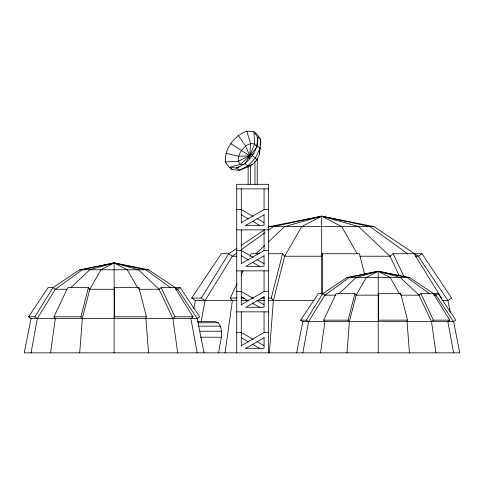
<?xml version="1.0" encoding="UTF-8"?>
<svg xmlns="http://www.w3.org/2000/svg" width="484" height="484" viewBox="0 0 484 484"><rect width="100%" height="100%" fill="white"/><g stroke="black" fill="none" stroke-linecap="round" stroke-linejoin="round"><path stroke-width="0.73" d="M249.581 158.722L250.537 143.524L246.773 131.152C234.298 135.726 224.491 148.382 225.417 161.965L229.222 167.367L232.187 169.648L239.296 170.289L247.475 167.083L252.388 164.602L256.786 159.932L259.503 154.329L260.646 139.477L256.847 134.068L253.876 131.793L246.773 131.152M218.738 352.848C219.349 343.198 225.145 331.346 218.151 322.743L214.957 321.558L197.738 321.558M243.827 164.742L240.403 164.433L229.222 167.367L236.331 168.008C248.8 163.435 258.607 150.778 257.682 137.196L253.876 131.793L254.638 143.893L249.708 155.842L245.249 163.525M259.503 154.329L259.587 152.89M259.672 151.45L259.987 147.19M79.709 352.848L82.328 318.442L89.788 289.269L100.95 269.776L114.121 262.933L148.528 269.776L177.701 289.269L197.194 318.442L204.036 352.848M269.376 352.848L273.357 300.558L284.695 256.224L301.659 226.603L321.672 216.197L373.963 226.603L418.297 256.224L447.918 300.558L450.265 312.343M346.998 352.848L349.375 321.63L356.139 295.161L366.273 277.477L378.216 271.27L409.44 277.477L435.902 295.161L453.593 321.63L459.8 352.848L24.2 352.848L31.043 318.442L28.586 316.796L48.079 287.623L52.919 287.623L55.376 289.269L66.986 289.269M256.835 147.015L254.638 143.893L250.537 143.524C243.337 146.168 237.674 153.476 238.207 161.311L240.403 164.433L249.708 155.842L256.835 147.015L257.682 137.196L260.646 139.477L260.168 145.085M50.536 352.848L55.376 318.442L53.984 316.796L67.766 287.623L88.397 287.623L89.788 289.269L114.121 289.269L114.611 287.623L138.938 287.623L146.398 316.796L145.908 318.442L148.528 352.848M225.042 352.848L232.399 300.558L230.281 298.059L237.045 283.739M320.529 352.848L324.921 321.63L323.657 320.142L336.162 293.673L354.875 293.673L356.139 295.161L378.216 295.161L378.663 293.673L400.74 293.673L407.504 320.142L407.062 321.63L409.44 352.848M31.043 352.848L37.371 318.442L55.376 289.269L82.328 269.776L114.121 262.933L145.908 269.776L171.027 287.938M201.102 321.914L205.028 300.558L232.399 256.224L236.676 253.126M302.845 352.848L308.58 321.63L324.921 295.161L349.375 277.477L378.216 271.27L407.062 277.477L429.677 293.836M193.806 308.659L195.421 300.558L191.682 298.059L221.303 253.725L228.66 253.725L232.399 256.224L236.888 256.224M296.638 352.848L302.845 321.63L300.612 320.142L318.297 293.673L322.689 293.673L324.921 295.161L335.956 295.161M82.328 318.442L80.937 316.796L88.397 287.623M273.357 300.558L271.24 298.059L282.577 253.725L268.396 253.725M349.375 321.63L348.111 320.142L354.875 293.673M114.121 318.442L114.611 316.796L114.611 287.623M138.612 288.718L138.938 287.623M364.597 274.077L359.388 253.725L322.411 253.725L321.672 256.224L284.695 256.224L282.577 253.725M378.216 321.63L378.663 320.142L378.663 293.673M400.443 294.665L400.74 293.673M241.238 274.87L243.168 270.78M249.938 256.453L251.226 253.725L259.436 253.725M28.586 316.796L34.909 316.796L52.919 287.623M191.682 298.059L201.296 298.059L228.66 253.725M300.612 320.142L306.354 320.142L322.689 293.673M70.791 287.732L89.788 269.776L114.121 262.933L138.454 269.776L159.079 289.269L172.861 318.442L177.701 352.848M256.048 253.67L264.694 245.497M268.475 241.921L284.695 226.603L321.672 216.197L369.982 226.603L407.885 254.009M338.498 294.151L356.139 277.477L378.216 271.27L400.292 277.477L419.011 295.161L431.516 321.63L435.902 352.848M197.194 352.848L190.871 318.442L192.953 316.796L174.948 287.623L161.166 287.623L159.079 289.269L139.186 289.269M172.861 318.442L174.948 316.796L192.953 316.796M441.481 298.059L414.11 253.725L393.165 253.725L389.995 256.224L360.138 256.224M453.593 352.848L447.851 321.63L449.745 320.142L433.404 293.673L420.899 293.673L419.011 295.161L401.042 295.161M431.516 321.63L433.404 320.142L449.745 320.142M241.564 249.593L264.796 232.792M268.463 230.136L273.357 226.603L321.672 216.197L358.65 226.603L389.995 256.224L399.022 275.317M53.022 287.611L79.709 269.776L114.121 262.933L127.286 269.776L137.71 287.968M228.787 253.719L236.906 248.298M241.274 245.376L264.379 229.936M268.124 227.432L269.376 226.603L321.672 216.197L341.68 226.603L357.174 253.646M31.043 318.442L197.194 318.442L199.65 316.796L180.163 287.623L177.701 289.269L175.625 289.269M322.374 293.927L346.998 277.477L378.216 271.27L390.164 277.477L399.542 293.855M442.007 300.558L447.918 300.558L451.657 298.059L422.036 253.725L418.297 256.224L415.357 256.224M302.845 321.63L453.593 321.63L455.819 320.142L438.135 293.673L435.902 295.161L433.712 295.161M241.286 222.676L264.349 209.366M245.842 225.308L264.064 214.787M264.349 250.361L241.286 263.671L241.286 229.864M264.064 255.782L245.842 266.303L264.064 266.303L264.064 255.54M241.286 304.672L264.349 291.356M264.064 296.783L245.842 307.298L264.064 307.298L264.064 296.535M241.286 345.667L264.349 332.351M245.842 348.298L264.064 337.778M254.052 153.434L238.207 161.311L225.417 161.965M239.054 166.944L236.331 168.008L239.296 170.289L247.802 165.988L252.388 164.602M236.737 188.869L268.62 188.869M236.737 209.366L241.286 209.366M268.62 209.366L264.064 209.366L264.064 188.869M245.66 225.308L264.064 225.308L264.064 214.545M269.376 226.603L373.963 226.603M236.737 229.864L268.62 229.864M236.737 250.361L241.286 250.361M268.62 250.361L264.064 250.361L264.064 229.864M414.679 253.725L422.036 253.725M79.709 269.776L148.528 269.776M236.737 270.858L268.62 270.858M346.998 277.477L409.44 277.477M175.323 287.623L180.163 287.623M236.737 291.356L241.286 291.356M268.62 291.356L264.064 291.356L264.064 270.858M433.743 293.673L438.135 293.673M230.281 298.059L236.985 298.059M241.449 298.059L244.432 298.059M251.88 298.059L253.368 298.059M260.815 298.059L264.536 298.059M268.263 298.059L271.24 298.059M195.421 300.558L236.864 300.558M241.334 300.558L248.038 300.558M256.974 300.558L264.421 300.558M268.142 300.558L314.122 300.558M236.737 311.853L268.62 311.853M53.984 316.796L80.937 316.796M114.611 316.796L146.398 316.796M323.657 320.142L348.111 320.142M378.663 320.142L407.504 320.142M198.059 322.743L218.151 322.743M198.767 326.137L220.474 326.137M199.916 331.213L221.569 331.213M236.737 332.351L241.286 332.351M268.62 332.351L264.064 332.351L264.064 311.853M200.515 337.203L221.273 337.203M245.66 348.298L264.064 348.298L264.064 337.529M225.937 153.234L238.509 156.278L249.708 155.842L251.765 156.749M241.008 209.366L253.174 216.39M257.016 218.611L264.064 222.676M241.286 214.787L248.449 218.919M252.352 221.176L259.509 225.308M241.008 250.361L253.174 257.385M257.016 259.606L264.064 263.671M241.286 255.782L248.449 259.92M252.352 262.171L259.509 266.303M241.008 291.356L253.174 298.386M257.016 300.6L264.064 304.672M241.286 296.783L248.449 300.915M252.352 303.166L259.509 307.298M241.008 332.351L253.174 339.381M257.016 341.595L264.064 345.667M241.286 337.778L248.449 341.91M252.352 344.16L259.509 348.298M306.354 320.142L308.58 321.63M201.296 298.059L205.028 300.558M34.909 316.796L37.371 318.442M230.638 143.53L249.708 155.842L245.624 146.005L238.267 135.447M257.161 145.926L260.132 148.201L255.425 157.905L247.802 165.988L244.831 163.713M252.46 155.63L255.425 157.905L256.786 159.932M231.346 168.444L232.187 169.648M420.899 293.673L433.404 320.142M393.165 253.725L404.122 276.915M161.166 287.623L174.948 316.796M378.216 271.27L378.216 352.848M322.411 253.725L322.411 294.302M321.672 216.197L321.672 293.794M268.62 352.848L268.62 184.313L236.737 184.313L236.737 352.848M257.234 158.867L257.234 184.313M254.953 161.112L254.953 184.313M250.397 165.607L250.397 184.313M248.123 166.351L248.123 184.313M241.286 188.869L241.286 223.051M241.286 270.858L241.286 305.047M241.286 311.853L241.286 346.042M114.121 262.933L114.121 352.848"/></g></svg>
